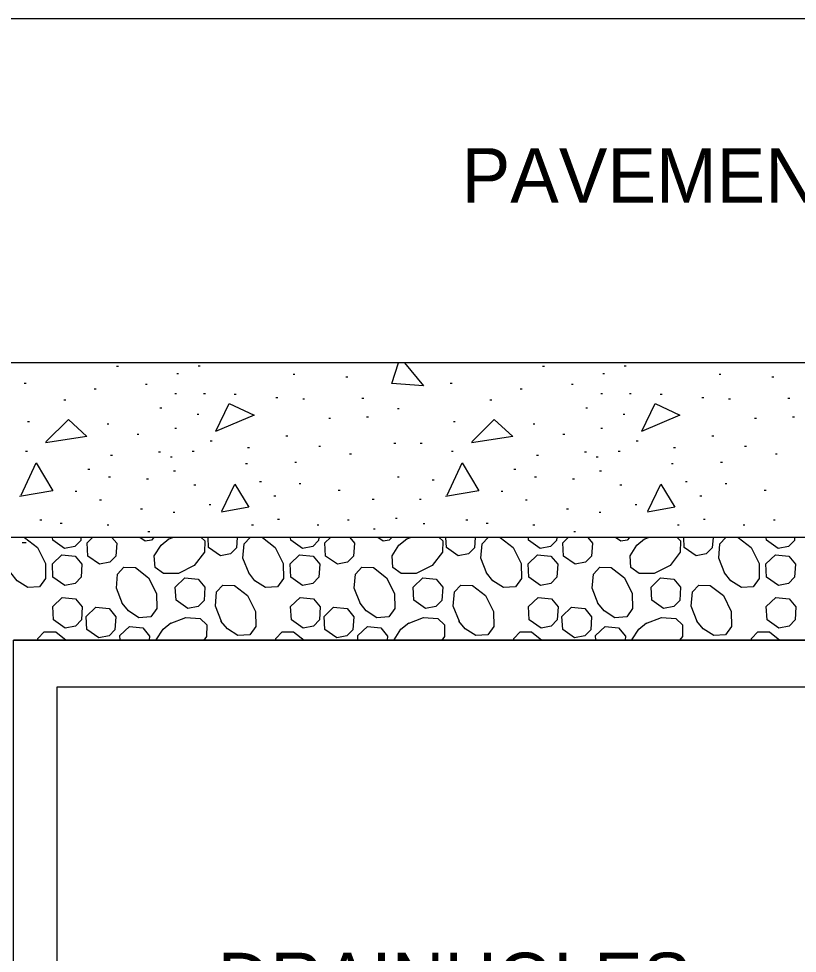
# Model space of a CAD drawing. Extents: x 0 to 2.83, y -0.06 to 1.83.
# Drawn here: x 0.4934 to 0.6946, y 1.1507 to 1.3921 of the extents above; entities that cross this region are included whole.
import ezdxf

# ---------------------------------------------------------------- set-up
doc = ezdxf.new("R2010")
doc.units = 0
doc.layers.add('Default', color=7, linetype='Continuous')
doc.layers.add('RD_Pr_Roadway_Notes', color=7, linetype='Continuous')

msp = doc.modelspace()

# ---------------------------------------------------------------- linework, layer by layer
at = {"layer": 'Default'}
for p, q in [((1.02976, 1.3921), (0.26108, 1.3921)), ((0.9959, 1.3032), (0.29042, 1.3032)), ((0.51876, 1.30234), (0.51924, 1.30234)), ((0.53986, 1.30244), (0.54034, 1.30244)), ((0.62883, 1.30234), (0.62931, 1.30234)), ((0.64993, 1.30244), (0.65041, 1.30244)), ((0.53428, 1.30048), (0.53476, 1.30048)), ((0.56435, 1.30027), (0.56483, 1.30027)), ((0.57799, 1.29965), (0.57847, 1.29965)), ((0.64435, 1.30048), (0.64483, 1.30048)), ((0.67442, 1.30027), (0.6749, 1.30027)), ((0.68805, 1.29965), (0.68853, 1.29965)), ((0.49489, 1.298), (0.49537, 1.298)), ((0.51297, 1.29655), (0.51345, 1.29655)), ((0.5262, 1.29769), (0.52668, 1.29769)), ((0.60496, 1.298), (0.60544, 1.298)), ((0.62304, 1.29655), (0.62352, 1.29655)), ((0.63626, 1.29769), (0.63674, 1.29769)), ((0.53377, 1.29531), (0.53425, 1.29531)), ((0.54121, 1.29531), (0.54169, 1.29531)), ((0.54916, 1.29511), (0.54964, 1.29511)), ((0.55991, 1.29428), (0.56039, 1.29428)), ((0.56683, 1.29397), (0.56731, 1.29397)), ((0.58212, 1.29407), (0.5826, 1.29407)), ((0.64383, 1.29531), (0.64431, 1.29531)), ((0.65127, 1.29531), (0.65175, 1.29531)), ((0.65923, 1.29511), (0.65971, 1.29511)), ((0.66998, 1.29428), (0.67046, 1.29428)), ((0.6769, 1.29397), (0.67738, 1.29397)), ((0.69219, 1.29407), (0.69267, 1.29407)), ((0.50512, 1.29366), (0.5056, 1.29366)), ((0.52992, 1.29159), (0.5304, 1.29159)), ((0.59132, 1.29139), (0.5918, 1.29139)), ((0.61518, 1.29366), (0.61567, 1.29366)), ((0.63998, 1.29159), (0.64046, 1.29159)), ((0.53955, 1.28994), (0.54003, 1.28994)), ((0.57355, 1.28891), (0.57403, 1.28891)), ((0.58336, 1.28932), (0.58384, 1.28932)), ((0.64962, 1.28994), (0.6501, 1.28994)), ((0.68361, 1.28891), (0.68409, 1.28891)), ((0.69343, 1.28932), (0.69391, 1.28932)), ((0.49572, 1.28808), (0.4962, 1.28808)), ((0.51628, 1.28746), (0.51676, 1.28746)), ((0.60578, 1.28808), (0.60626, 1.28808)), ((0.62635, 1.28746), (0.62683, 1.28746)), ((0.52403, 1.28477), (0.52451, 1.28477)), ((0.53377, 1.28632), (0.53425, 1.28632)), ((0.56249, 1.28436), (0.56297, 1.28436)), ((0.63409, 1.28477), (0.63457, 1.28477)), ((0.64383, 1.28632), (0.64431, 1.28632)), ((0.67256, 1.28436), (0.67304, 1.28436)), ((0.54296, 1.28312), (0.54344, 1.28312)), ((0.57096, 1.28167), (0.57144, 1.28167)), ((0.59039, 1.2825), (0.59087, 1.2825)), ((0.59721, 1.2825), (0.59769, 1.2825)), ((0.65303, 1.28312), (0.65351, 1.28312)), ((0.68103, 1.28167), (0.68151, 1.28167)), ((0.4952, 1.28043), (0.49568, 1.28043)), ((0.51721, 1.2794), (0.51769, 1.2794)), ((0.52961, 1.28023), (0.53009, 1.28023)), ((0.53831, 1.28043), (0.53879, 1.28043)), ((0.55257, 1.28136), (0.55305, 1.28136)), ((0.57892, 1.27971), (0.5794, 1.27971)), ((0.60527, 1.28043), (0.60575, 1.28043)), ((0.62728, 1.2794), (0.62776, 1.2794)), ((0.63967, 1.28023), (0.64015, 1.28023)), ((0.64838, 1.28043), (0.64886, 1.28043)), ((0.66264, 1.28136), (0.66312, 1.28136)), ((0.68898, 1.27971), (0.68947, 1.27971)), ((0.53263, 1.27899), (0.53311, 1.27899)), ((0.55206, 1.27722), (0.55254, 1.27722)), ((0.56476, 1.27754), (0.56524, 1.27754)), ((0.6427, 1.27899), (0.64318, 1.27899)), ((0.66212, 1.27722), (0.6626, 1.27722)), ((0.67483, 1.27754), (0.67531, 1.27754)), ((0.51132, 1.27578), (0.5118, 1.27578)), ((0.53346, 1.27536), (0.53394, 1.27536)), ((0.62139, 1.27578), (0.62187, 1.27578)), ((0.64352, 1.27536), (0.644, 1.27536)), ((0.51669, 1.27381), (0.51717, 1.27381)), ((0.52651, 1.27329), (0.52699, 1.27329)), ((0.55567, 1.27257), (0.55615, 1.27257)), ((0.5659, 1.27205), (0.56638, 1.27205)), ((0.59132, 1.27381), (0.5918, 1.27381)), ((0.60031, 1.27298), (0.60079, 1.27298)), ((0.62676, 1.27381), (0.62724, 1.27381)), ((0.63657, 1.27329), (0.63705, 1.27329)), ((0.66574, 1.27257), (0.66622, 1.27257)), ((0.67597, 1.27205), (0.67645, 1.27205)), ((0.50801, 1.27009), (0.50849, 1.27009)), ((0.53873, 1.27174), (0.53921, 1.27174)), ((0.57603, 1.2703), (0.57651, 1.2703)), ((0.61808, 1.27009), (0.61856, 1.27009)), ((0.64879, 1.27174), (0.64927, 1.27174)), ((0.68609, 1.2703), (0.68657, 1.2703)), ((0.51432, 1.26782), (0.5148, 1.26782)), ((0.55939, 1.26885), (0.55987, 1.26885)), ((0.58481, 1.26803), (0.58529, 1.26803)), ((0.597, 1.26803), (0.59748, 1.26803)), ((0.62438, 1.26782), (0.62486, 1.26782)), ((0.66946, 1.26885), (0.66994, 1.26885)), ((0.52496, 1.26555), (0.52544, 1.26555)), ((0.54265, 1.26668), (0.54313, 1.26668)), ((0.63502, 1.26555), (0.6355, 1.26555)), ((0.65272, 1.26668), (0.6532, 1.26668)), ((0.49892, 1.26265), (0.4994, 1.26265)), ((0.53335, 1.26462), (0.53383, 1.26462)), ((0.56032, 1.26286), (0.5608, 1.26286)), ((0.5784, 1.26265), (0.57888, 1.26265)), ((0.5908, 1.26307), (0.59128, 1.26307)), ((0.60899, 1.26265), (0.60947, 1.26265)), ((0.64342, 1.26462), (0.6439, 1.26462)), ((0.67039, 1.26286), (0.67087, 1.26286)), ((0.68847, 1.26265), (0.68895, 1.26265)), ((0.50419, 1.26183), (0.50467, 1.26183)), ((0.51628, 1.26141), (0.51676, 1.26141)), ((0.55361, 1.26141), (0.55409, 1.26141)), ((0.57055, 1.26141), (0.57103, 1.26141)), ((0.58512, 1.26038), (0.5856, 1.26038)), ((0.59793, 1.26172), (0.59841, 1.26172)), ((0.61425, 1.26183), (0.61474, 1.26183)), ((0.62634, 1.26141), (0.62682, 1.26141)), ((0.66367, 1.26141), (0.66415, 1.26141)), ((0.68062, 1.26141), (0.6811, 1.26141)), ((0.96607, 1.25813), (0.32025, 1.25813)), ((0.52614, 1.25715), (0.52477, 1.25813)), ((0.52682, 1.25966), (0.5273, 1.25966)), ((0.5321, 1.25768), (0.53324, 1.25813)), ((0.58761, 1.25715), (0.58624, 1.25813)), ((0.59357, 1.25768), (0.59471, 1.25813)), ((0.63688, 1.25966), (0.63736, 1.25966)), ((0.64908, 1.25715), (0.6477, 1.25813)), ((0.65504, 1.25768), (0.65617, 1.25813)), ((0.49435, 1.25686), (0.49535, 1.25686)), ((0.81202, 1.23164), (0.49213, 1.23164))]:
    msp.add_line(p, q, dxfattribs=at)
for points in [[(0.59317, 1.3032), (0.59805, 1.29728), (0.58987, 1.29788), (0.59158, 1.3032)], [(0.54438, 1.2856), (0.54787, 1.29271), (0.55425, 1.2897), (0.54431, 1.28546)], [(0.65445, 1.2856), (0.65794, 1.29271), (0.66432, 1.2897), (0.65437, 1.28546)], [(0.5005, 1.28284), (0.50628, 1.28861), (0.51109, 1.28416), (0.5004, 1.2826)], [(0.61057, 1.28284), (0.61634, 1.28861), (0.62116, 1.28416), (0.61046, 1.2826)], [(0.49412, 1.26909), (0.49797, 1.27739), (0.5023, 1.27017), (0.49364, 1.26873)], [(0.60419, 1.26909), (0.60804, 1.27739), (0.61237, 1.27017), (0.60371, 1.26873)], [(0.54595, 1.26488), (0.54932, 1.27186), (0.55293, 1.26596), (0.54589, 1.26463)], [(0.65602, 1.26488), (0.65938, 1.27186), (0.66299, 1.26596), (0.65595, 1.26463)], [(0.49496, 1.25813), (0.49829, 1.25553), (0.50034, 1.25144), (0.5004, 1.24756), (0.49886, 1.24541), (0.4958, 1.24519), (0.49302, 1.24696), (0.49141, 1.24898)], [(0.50529, 1.25525), (0.50226, 1.2574), (0.50222, 1.25813)], [(0.50954, 1.25813), (0.50948, 1.25736), (0.50794, 1.25579), (0.50529, 1.25525)], [(0.51432, 1.25121), (0.51129, 1.25333), (0.5111, 1.25676), (0.51252, 1.25813)], [(0.51755, 1.25813), (0.51877, 1.25667), (0.51851, 1.25329), (0.51697, 1.25172), (0.51432, 1.25121)], [(0.52838, 1.25813), (0.52772, 1.25747), (0.52614, 1.25715)], [(0.54063, 1.25813), (0.54153, 1.25727), (0.54147, 1.2543), (0.53882, 1.2509), (0.53472, 1.24885), (0.53084, 1.24879), (0.52867, 1.25033), (0.52848, 1.25339), (0.53024, 1.25617), (0.53226, 1.25777)], [(0.54557, 1.25336), (0.54251, 1.2555), (0.54237, 1.25813)], [(0.54993, 1.25813), (0.54973, 1.25547), (0.54818, 1.25389), (0.54557, 1.25339)], [(0.55298, 1.24882), (0.5514, 1.25282), (0.55172, 1.25648), (0.55327, 1.25813)], [(0.55643, 1.25813), (0.55976, 1.25553), (0.56181, 1.25144), (0.56187, 1.24756), (0.56032, 1.24541), (0.55726, 1.24519), (0.55449, 1.24696), (0.55288, 1.24898)], [(0.56676, 1.25525), (0.56373, 1.2574), (0.56369, 1.25813)], [(0.57101, 1.25813), (0.57095, 1.25736), (0.56941, 1.25579), (0.56676, 1.25525)], [(0.57579, 1.25121), (0.57276, 1.25333), (0.57257, 1.25676), (0.57398, 1.25813)], [(0.57901, 1.25813), (0.58023, 1.25667), (0.57998, 1.25329), (0.57844, 1.25172), (0.57579, 1.25121)], [(0.58984, 1.25813), (0.58919, 1.25747), (0.58761, 1.25715)], [(0.60209, 1.25813), (0.603, 1.25727), (0.60294, 1.2543), (0.60029, 1.2509), (0.59619, 1.24885), (0.59231, 1.24879), (0.59013, 1.25033), (0.58995, 1.25339), (0.59171, 1.25617), (0.59373, 1.25777)], [(0.60703, 1.25336), (0.60398, 1.2555), (0.60383, 1.25813)], [(0.61139, 1.25813), (0.6112, 1.25547), (0.60965, 1.25389), (0.60703, 1.25339)], [(0.61444, 1.24882), (0.61287, 1.25282), (0.61318, 1.25648), (0.61474, 1.25813)], [(0.61789, 1.25813), (0.62122, 1.25553), (0.62327, 1.25144), (0.62334, 1.24756), (0.62179, 1.24541), (0.61873, 1.24519), (0.61596, 1.24696), (0.61435, 1.24898)], [(0.62822, 1.25525), (0.6252, 1.2574), (0.62516, 1.25813)], [(0.63247, 1.25813), (0.63242, 1.25736), (0.63087, 1.25579), (0.62822, 1.25525)], [(0.63725, 1.25121), (0.63422, 1.25333), (0.63404, 1.25676), (0.63545, 1.25813)], [(0.64048, 1.25813), (0.6417, 1.25667), (0.64145, 1.25329), (0.6399, 1.25172), (0.63725, 1.25121)], [(0.65131, 1.25813), (0.65065, 1.25747), (0.64908, 1.25715)], [(0.66356, 1.25813), (0.66447, 1.25727), (0.6644, 1.2543), (0.66175, 1.2509), (0.65765, 1.24885), (0.65378, 1.24879), (0.6516, 1.25033), (0.65141, 1.25339), (0.65318, 1.25617), (0.65519, 1.25777)], [(0.6685, 1.25336), (0.66544, 1.2555), (0.6653, 1.25813)], [(0.67286, 1.25813), (0.67266, 1.25547), (0.67112, 1.25389), (0.6685, 1.25339)], [(0.67591, 1.24882), (0.67434, 1.25282), (0.67465, 1.25648), (0.67621, 1.25813)], [(0.67936, 1.25813), (0.68269, 1.25553), (0.68474, 1.25144), (0.6848, 1.24756), (0.68326, 1.24541), (0.6802, 1.24519), (0.67742, 1.24696), (0.67582, 1.24898)], [(0.68969, 1.25525), (0.68667, 1.2574), (0.68662, 1.25813)], [(0.69394, 1.25813), (0.69388, 1.25736), (0.69234, 1.25579), (0.68969, 1.25525)], [(0.50535, 1.24576), (0.50229, 1.2479), (0.50214, 1.25131), (0.50456, 1.25367), (0.50803, 1.25333), (0.5098, 1.25125), (0.50955, 1.24784), (0.508, 1.24626), (0.50535, 1.24576)], [(0.56682, 1.24576), (0.56376, 1.2479), (0.5636, 1.25131), (0.56603, 1.25367), (0.5695, 1.25333), (0.57127, 1.25125), (0.57101, 1.24784), (0.56947, 1.24626), (0.56682, 1.24576)], [(0.62829, 1.24576), (0.62523, 1.2479), (0.62507, 1.25131), (0.6275, 1.25367), (0.63097, 1.25333), (0.63273, 1.25125), (0.63248, 1.24784), (0.63094, 1.24626), (0.62829, 1.24576)], [(0.68975, 1.24576), (0.68669, 1.2479), (0.68654, 1.25131), (0.68897, 1.25367), (0.69243, 1.25333), (0.6942, 1.25125), (0.69395, 1.24784), (0.6924, 1.24626), (0.68975, 1.24576)], [(0.52027, 1.24103), (0.51869, 1.24503), (0.51901, 1.24869), (0.52065, 1.25046), (0.52364, 1.25039), (0.52702, 1.24774), (0.52906, 1.24365), (0.52916, 1.2398), (0.52762, 1.23762), (0.52452, 1.2374), (0.52178, 1.23917), (0.52017, 1.24119)], [(0.58174, 1.24103), (0.58016, 1.24503), (0.58047, 1.24869), (0.58211, 1.25046), (0.58511, 1.25039), (0.58848, 1.24774), (0.59053, 1.24365), (0.59063, 1.2398), (0.58908, 1.23762), (0.58599, 1.2374), (0.58325, 1.23917), (0.58164, 1.24119)], [(0.6432, 1.24103), (0.64163, 1.24503), (0.64194, 1.24869), (0.64358, 1.25046), (0.64658, 1.25039), (0.64995, 1.24774), (0.652, 1.24365), (0.65209, 1.2398), (0.65055, 1.23762), (0.64746, 1.2374), (0.64472, 1.23917), (0.64311, 1.24119)], [(0.53714, 1.23977), (0.53411, 1.24191), (0.53392, 1.24532), (0.53638, 1.24768), (0.53982, 1.24737), (0.54155, 1.24526), (0.54133, 1.24188), (0.53979, 1.24027), (0.53714, 1.23977)], [(0.54585, 1.2364), (0.54427, 1.2404), (0.54459, 1.24409), (0.54623, 1.24582), (0.54923, 1.24576), (0.5526, 1.24311), (0.55465, 1.23901), (0.55471, 1.23516), (0.55317, 1.23299), (0.55011, 1.23277), (0.54736, 1.23453), (0.54572, 1.23655)], [(0.5986, 1.23977), (0.59558, 1.24191), (0.59539, 1.24532), (0.59785, 1.24768), (0.60128, 1.24737), (0.60302, 1.24526), (0.6028, 1.24188), (0.60125, 1.24027), (0.5986, 1.23977)], [(0.60732, 1.2364), (0.60574, 1.2404), (0.60606, 1.24409), (0.6077, 1.24582), (0.61069, 1.24576), (0.61407, 1.24311), (0.61611, 1.23901), (0.61618, 1.23516), (0.61463, 1.23299), (0.61157, 1.23277), (0.60883, 1.23453), (0.60719, 1.23655)], [(0.66007, 1.23977), (0.65705, 1.24191), (0.65686, 1.24532), (0.65931, 1.24768), (0.66275, 1.24737), (0.66449, 1.24526), (0.66426, 1.24188), (0.66272, 1.24027), (0.66007, 1.23977)], [(0.66879, 1.2364), (0.66721, 1.2404), (0.66752, 1.24409), (0.66916, 1.24582), (0.67216, 1.24576), (0.67553, 1.24311), (0.67758, 1.23901), (0.67765, 1.23516), (0.6761, 1.23299), (0.67304, 1.23277), (0.6703, 1.23453), (0.66866, 1.23655)], [(0.50548, 1.23472), (0.50245, 1.23687), (0.50223, 1.24027), (0.50472, 1.24264), (0.50816, 1.24229), (0.50989, 1.24021), (0.50967, 1.23683), (0.50813, 1.23523), (0.50548, 1.23472)], [(0.56694, 1.23472), (0.56392, 1.23687), (0.5637, 1.24027), (0.56619, 1.24264), (0.56963, 1.24229), (0.57136, 1.24021), (0.57114, 1.23683), (0.56959, 1.23523), (0.56694, 1.23472)], [(0.62841, 1.23472), (0.62539, 1.23687), (0.62517, 1.24027), (0.62766, 1.24264), (0.63109, 1.24229), (0.63283, 1.24021), (0.63261, 1.23683), (0.63106, 1.23523), (0.62841, 1.23472)], [(0.68988, 1.23472), (0.68685, 1.23687), (0.68663, 1.24027), (0.68912, 1.24264), (0.69256, 1.24229), (0.69429, 1.24021), (0.69407, 1.23683), (0.69253, 1.23523), (0.68988, 1.23472)], [(0.51414, 1.2322), (0.51108, 1.23434), (0.51089, 1.23775), (0.51335, 1.24012), (0.51682, 1.23977), (0.51855, 1.23765), (0.51833, 1.23431), (0.51679, 1.2327), (0.51414, 1.2322)], [(0.57561, 1.2322), (0.57255, 1.23434), (0.57236, 1.23775), (0.57482, 1.24012), (0.57829, 1.23977), (0.58002, 1.23765), (0.5798, 1.23431), (0.57826, 1.2327), (0.57561, 1.2322)], [(0.63707, 1.2322), (0.63402, 1.23434), (0.63383, 1.23775), (0.63628, 1.24012), (0.63976, 1.23977), (0.64149, 1.23765), (0.64127, 1.23431), (0.63972, 1.2327), (0.63707, 1.2322)], [(0.52898, 1.23164), (0.52898, 1.23166), (0.53075, 1.23441), (0.53277, 1.23605)], [(0.53261, 1.23592), (0.53661, 1.2375), (0.5403, 1.23718), (0.54204, 1.23554), (0.542, 1.23255), (0.54128, 1.23164)], [(0.59045, 1.23164), (0.59045, 1.23166), (0.59221, 1.23441), (0.59423, 1.23605)], [(0.59408, 1.23592), (0.59808, 1.2375), (0.60177, 1.23718), (0.6035, 1.23554), (0.60347, 1.23255), (0.60275, 1.23164)], [(0.65192, 1.23164), (0.65192, 1.23166), (0.65368, 1.23441), (0.6557, 1.23605)], [(0.65554, 1.23592), (0.65954, 1.2375), (0.66324, 1.23718), (0.66497, 1.23554), (0.66494, 1.23255), (0.66422, 1.23164)], [(0.49838, 1.23164), (0.49842, 1.23204), (0.50006, 1.23378), (0.50302, 1.23375), (0.50573, 1.23164)], [(0.51966, 1.23164), (0.51958, 1.23277), (0.52208, 1.2351), (0.52551, 1.23475), (0.52728, 1.23267), (0.5272, 1.23164)], [(0.55985, 1.23164), (0.55988, 1.23204), (0.56152, 1.23378), (0.56449, 1.23375), (0.5672, 1.23164)], [(0.58112, 1.23164), (0.58105, 1.23277), (0.58354, 1.2351), (0.58698, 1.23475), (0.58875, 1.23267), (0.58867, 1.23164)], [(0.62132, 1.23164), (0.62135, 1.23204), (0.62299, 1.23378), (0.62595, 1.23375), (0.62866, 1.23164)], [(0.64259, 1.23164), (0.64252, 1.23277), (0.64501, 1.2351), (0.64845, 1.23475), (0.65021, 1.23267), (0.65014, 1.23164)], [(0.68278, 1.23164), (0.68282, 1.23204), (0.68446, 1.23378), (0.68742, 1.23375), (0.69013, 1.23164)], [(0.49213, 1.06298), (0.49213, 1.23164), (0.81202, 1.23164), (0.81202, 1.06298)], [(0.50339, 1.04337), (0.50339, 1.21953), (0.80076, 1.21953), (0.80076, 1.04337)]]:
    msp.add_lwpolyline(points, dxfattribs=at)

# ---------------------------------------------------------------- texts
at = {"layer": 'RD_Pr_Roadway_Notes'}
for s, p in [('PAVEMENT', (0.60791, 1.34458)), ('DRAINHOLES', (0.54485, 1.13681))]:
    msp.add_text(s, height=0.014074, dxfattribs=at).set_placement(p)

doc.saveas('drawing.dxf')
